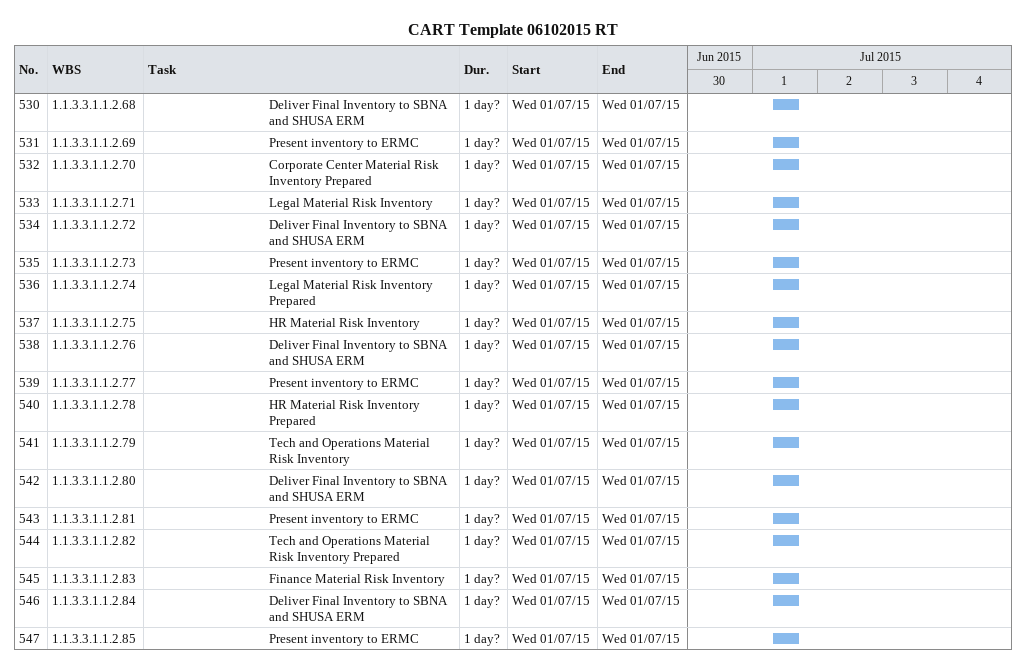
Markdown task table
CART Template 06102015 RT

| ID | WBS | Task | Duration | Start | Finish |
|---|---|---|---|---|---|
| 530 | 1.1.3.3.1.1.2.68 | Deliver Final Inventory to SBNA and SHUSA ERM | 1d? | 2015-07-01 | 2015-07-01 |
| 531 | 1.1.3.3.1.1.2.69 | Present inventory to ERMC | 1d? | 2015-07-01 | 2015-07-01 |
| 532 | 1.1.3.3.1.1.2.70 | Corporate Center Material Risk Inventory Prepared | 1d? | 2015-07-01 | 2015-07-01 |
| 533 | 1.1.3.3.1.1.2.71 | Legal Material Risk Inventory | 1d? | 2015-07-01 | 2015-07-01 |
| 534 | 1.1.3.3.1.1.2.72 | Deliver Final Inventory to SBNA and SHUSA ERM | 1d? | 2015-07-01 | 2015-07-01 |
| 535 | 1.1.3.3.1.1.2.73 | Present inventory to ERMC | 1d? | 2015-07-01 | 2015-07-01 |
| 536 | 1.1.3.3.1.1.2.74 | Legal Material Risk Inventory Prepared | 1d? | 2015-07-01 | 2015-07-01 |
| 537 | 1.1.3.3.1.1.2.75 | HR Material Risk Inventory | 1d? | 2015-07-01 | 2015-07-01 |
| 538 | 1.1.3.3.1.1.2.76 | Deliver Final Inventory to SBNA and SHUSA ERM | 1d? | 2015-07-01 | 2015-07-01 |
| 539 | 1.1.3.3.1.1.2.77 | Present inventory to ERMC | 1d? | 2015-07-01 | 2015-07-01 |
| 540 | 1.1.3.3.1.1.2.78 | HR Material Risk Inventory Prepared | 1d? | 2015-07-01 | 2015-07-01 |
| 541 | 1.1.3.3.1.1.2.79 | Tech and Operations Material Risk Inventory | 1d? | 2015-07-01 | 2015-07-01 |
| 542 | 1.1.3.3.1.1.2.80 | Deliver Final Inventory to SBNA and SHUSA ERM | 1d? | 2015-07-01 | 2015-07-01 |
| 543 | 1.1.3.3.1.1.2.81 | Present inventory to ERMC | 1d? | 2015-07-01 | 2015-07-01 |
| 544 | 1.1.3.3.1.1.2.82 | Tech and Operations Material Risk Inventory Prepared | 1d? | 2015-07-01 | 2015-07-01 |
| 545 | 1.1.3.3.1.1.2.83 | Finance Material Risk Inventory | 1d? | 2015-07-01 | 2015-07-01 |
| 546 | 1.1.3.3.1.1.2.84 | Deliver Final Inventory to SBNA and SHUSA ERM | 1d? | 2015-07-01 | 2015-07-01 |
| 547 | 1.1.3.3.1.1.2.85 | Present inventory to ERMC | 1d? | 2015-07-01 | 2015-07-01 |
